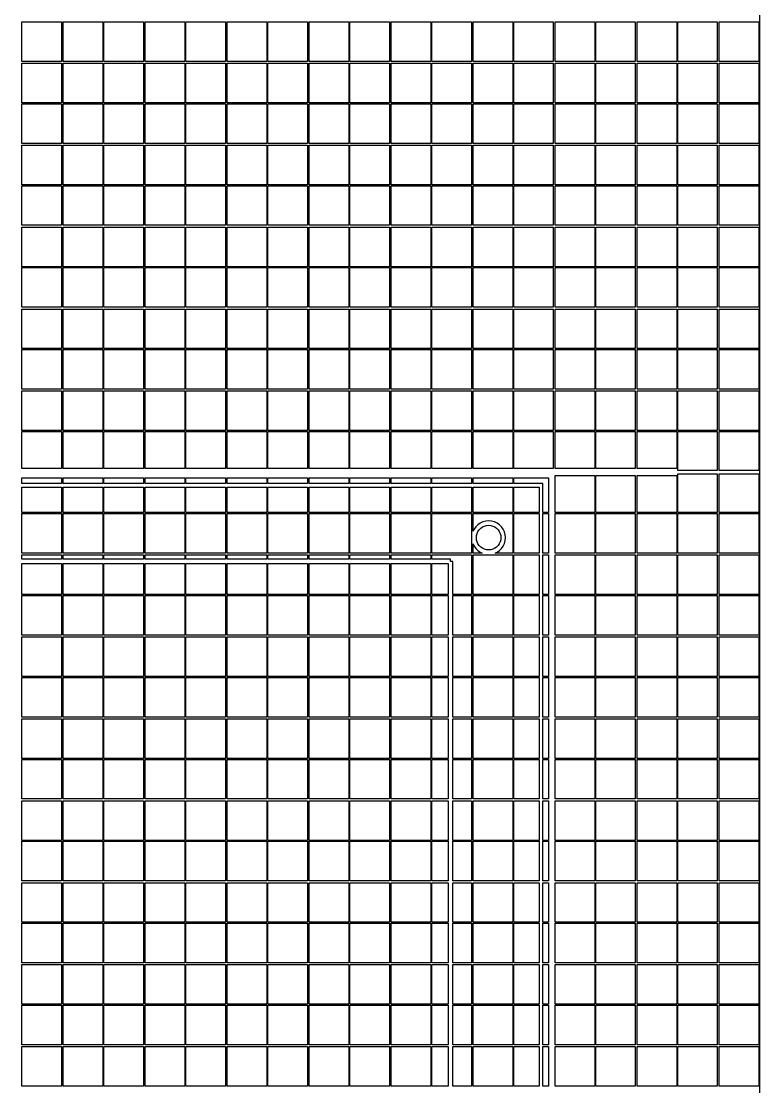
# Model space of a CAD drawing. Extents: x -185 to 185, y -332 to 185.
# Drawn here: x 95 to 185.1, y -75 to 55 of the extents above; entities that cross this region are included whole.
import ezdxf

# ---------------------------------------------------------------- set-up
doc = ezdxf.new("R2010")
doc.units = 0
doc.layers.get('0').update_dxf_attribs({"linetype": 'CONTINUOUS'})

msp = doc.modelspace()

# ---------------------------------------------------------------- linework, layer by layer
for points in [[(0.425, -320), (160, -320), (160, -185.06), (185, -185.06), (185, -185), (185.06, -185), (185.06, 185), (185, 185), (185, 185.06), (-185, 185.06), (-185, 185), (-185.06, 185), (-185.06, -185), (-185, -185), (-185, -185.06), (-160, -185.06), (-160, -320), (-0.425, -320), (-0.425, -330), (0.425, -330)], [(95.06, 54.94), (99.89, 54.94), (99.89, 50.11), (95.06, 50.11)], [(100.11, 54.94), (104.94, 54.94), (104.94, 50.11), (100.11, 50.11)], [(105.06, 54.94), (109.89, 54.94), (109.89, 50.11), (105.06, 50.11)], [(110.11, 54.94), (114.94, 54.94), (114.94, 50.11), (110.11, 50.11)], [(115.06, 54.94), (119.89, 54.94), (119.89, 50.11), (115.06, 50.11)], [(120.11, 54.94), (124.94, 54.94), (124.94, 50.11), (120.11, 50.11)], [(125.06, 54.94), (129.89, 54.94), (129.89, 50.11), (125.06, 50.11)], [(130.11, 54.94), (134.94, 54.94), (134.94, 50.11), (130.11, 50.11)], [(135.06, 54.94), (139.89, 54.94), (139.89, 50.11), (135.06, 50.11)], [(140.11, 54.94), (144.94, 54.94), (144.94, 50.11), (140.11, 50.11)], [(145.06, 54.94), (149.89, 54.94), (149.89, 50.11), (145.06, 50.11)], [(150.11, 54.94), (154.94, 54.94), (154.94, 50.11), (150.11, 50.11)], [(155.06, 54.94), (159.89, 54.94), (159.89, 50.11), (155.06, 50.11)], [(160.11, 54.94), (164.94, 54.94), (164.94, 50.11), (160.11, 50.11)], [(165.06, 54.94), (169.89, 54.94), (169.89, 50.11), (165.06, 50.11)], [(170.11, 54.94), (174.94, 54.94), (174.94, 50.11), (170.11, 50.11)], [(175.06, 54.94), (179.89, 54.94), (179.89, 50.11), (175.06, 50.11)], [(180.11, 54.94), (184.94, 54.94), (184.94, 50.11), (180.11, 50.11)], [(95.06, 49.89), (99.89, 49.89), (99.89, 45.06), (95.06, 45.06)], [(100.11, 49.89), (104.94, 49.89), (104.94, 45.06), (100.11, 45.06)], [(105.06, 49.89), (109.89, 49.89), (109.89, 45.06), (105.06, 45.06)], [(110.11, 49.89), (114.94, 49.89), (114.94, 45.06), (110.11, 45.06)], [(115.06, 49.89), (119.89, 49.89), (119.89, 45.06), (115.06, 45.06)], [(120.11, 49.89), (124.94, 49.89), (124.94, 45.06), (120.11, 45.06)], [(125.06, 49.89), (129.89, 49.89), (129.89, 45.06), (125.06, 45.06)], [(130.11, 49.89), (134.94, 49.89), (134.94, 45.06), (130.11, 45.06)], [(135.06, 49.89), (139.89, 49.89), (139.89, 45.06), (135.06, 45.06)], [(140.11, 49.89), (144.94, 49.89), (144.94, 45.06), (140.11, 45.06)], [(145.06, 49.89), (149.89, 49.89), (149.89, 45.06), (145.06, 45.06)], [(150.11, 49.89), (154.94, 49.89), (154.94, 45.06), (150.11, 45.06)], [(155.06, 49.89), (159.89, 49.89), (159.89, 45.06), (155.06, 45.06)], [(160.11, 49.89), (164.94, 49.89), (164.94, 45.06), (160.11, 45.06)], [(165.06, 49.89), (169.89, 49.89), (169.89, 45.06), (165.06, 45.06)], [(170.11, 49.89), (174.94, 49.89), (174.94, 45.06), (170.11, 45.06)], [(175.06, 49.89), (179.89, 49.89), (179.89, 45.06), (175.06, 45.06)], [(180.11, 49.89), (184.94, 49.89), (184.94, 45.06), (180.11, 45.06)], [(95.06, 44.94), (99.89, 44.94), (99.89, 40.11), (95.06, 40.11)], [(100.11, 44.94), (104.94, 44.94), (104.94, 40.11), (100.11, 40.11)], [(105.06, 44.94), (109.89, 44.94), (109.89, 40.11), (105.06, 40.11)], [(110.11, 44.94), (114.94, 44.94), (114.94, 40.11), (110.11, 40.11)], [(115.06, 44.94), (119.89, 44.94), (119.89, 40.11), (115.06, 40.11)], [(120.11, 44.94), (124.94, 44.94), (124.94, 40.11), (120.11, 40.11)], [(125.06, 44.94), (129.89, 44.94), (129.89, 40.11), (125.06, 40.11)], [(130.11, 44.94), (134.94, 44.94), (134.94, 40.11), (130.11, 40.11)], [(135.06, 44.94), (139.89, 44.94), (139.89, 40.11), (135.06, 40.11)], [(140.11, 44.94), (144.94, 44.94), (144.94, 40.11), (140.11, 40.11)], [(145.06, 44.94), (149.89, 44.94), (149.89, 40.11), (145.06, 40.11)], [(150.11, 44.94), (154.94, 44.94), (154.94, 40.11), (150.11, 40.11)], [(155.06, 44.94), (159.89, 44.94), (159.89, 40.11), (155.06, 40.11)], [(160.11, 44.94), (164.94, 44.94), (164.94, 40.11), (160.11, 40.11)], [(165.06, 44.94), (169.89, 44.94), (169.89, 40.11), (165.06, 40.11)], [(170.11, 44.94), (174.94, 44.94), (174.94, 40.11), (170.11, 40.11)], [(175.06, 44.94), (179.89, 44.94), (179.89, 40.11), (175.06, 40.11)], [(180.11, 44.94), (184.94, 44.94), (184.94, 40.11), (180.11, 40.11)], [(95.06, 39.89), (99.89, 39.89), (99.89, 35.06), (95.06, 35.06)], [(100.11, 39.89), (104.94, 39.89), (104.94, 35.06), (100.11, 35.06)], [(105.06, 39.89), (109.89, 39.89), (109.89, 35.06), (105.06, 35.06)], [(110.11, 39.89), (114.94, 39.89), (114.94, 35.06), (110.11, 35.06)], [(115.06, 39.89), (119.89, 39.89), (119.89, 35.06), (115.06, 35.06)], [(120.11, 39.89), (124.94, 39.89), (124.94, 35.06), (120.11, 35.06)], [(125.06, 39.89), (129.89, 39.89), (129.89, 35.06), (125.06, 35.06)], [(130.11, 39.89), (134.94, 39.89), (134.94, 35.06), (130.11, 35.06)], [(135.06, 39.89), (139.89, 39.89), (139.89, 35.06), (135.06, 35.06)], [(140.11, 39.89), (144.94, 39.89), (144.94, 35.06), (140.11, 35.06)], [(145.06, 39.89), (149.89, 39.89), (149.89, 35.06), (145.06, 35.06)], [(150.11, 39.89), (154.94, 39.89), (154.94, 35.06), (150.11, 35.06)], [(155.06, 39.89), (159.89, 39.89), (159.89, 35.06), (155.06, 35.06)], [(160.11, 39.89), (164.94, 39.89), (164.94, 35.06), (160.11, 35.06)], [(165.06, 39.89), (169.89, 39.89), (169.89, 35.06), (165.06, 35.06)], [(170.11, 39.89), (174.94, 39.89), (174.94, 35.06), (170.11, 35.06)], [(175.06, 39.89), (179.89, 39.89), (179.89, 35.06), (175.06, 35.06)], [(180.11, 39.89), (184.94, 39.89), (184.94, 35.06), (180.11, 35.06)], [(95.06, 34.94), (99.89, 34.94), (99.89, 30.11), (95.06, 30.11)], [(100.11, 34.94), (104.94, 34.94), (104.94, 30.11), (100.11, 30.11)], [(105.06, 34.94), (109.89, 34.94), (109.89, 30.11), (105.06, 30.11)], [(110.11, 34.94), (114.94, 34.94), (114.94, 30.11), (110.11, 30.11)], [(115.06, 34.94), (119.89, 34.94), (119.89, 30.11), (115.06, 30.11)], [(120.11, 34.94), (124.94, 34.94), (124.94, 30.11), (120.11, 30.11)], [(125.06, 34.94), (129.89, 34.94), (129.89, 30.11), (125.06, 30.11)], [(130.11, 34.94), (134.94, 34.94), (134.94, 30.11), (130.11, 30.11)], [(135.06, 34.94), (139.89, 34.94), (139.89, 30.11), (135.06, 30.11)], [(140.11, 34.94), (144.94, 34.94), (144.94, 30.11), (140.11, 30.11)], [(145.06, 34.94), (149.89, 34.94), (149.89, 30.11), (145.06, 30.11)], [(150.11, 34.94), (154.94, 34.94), (154.94, 30.11), (150.11, 30.11)], [(155.06, 34.94), (159.89, 34.94), (159.89, 30.11), (155.06, 30.11)], [(160.11, 34.94), (164.94, 34.94), (164.94, 30.11), (160.11, 30.11)], [(165.06, 34.94), (169.89, 34.94), (169.89, 30.11), (165.06, 30.11)], [(170.11, 34.94), (174.94, 34.94), (174.94, 30.11), (170.11, 30.11)], [(175.06, 34.94), (179.89, 34.94), (179.89, 30.11), (175.06, 30.11)], [(180.11, 34.94), (184.94, 34.94), (184.94, 30.11), (180.11, 30.11)], [(95.06, 29.89), (99.89, 29.89), (99.89, 25.06), (95.06, 25.06)], [(100.11, 29.89), (104.94, 29.89), (104.94, 25.06), (100.11, 25.06)], [(105.06, 29.89), (109.89, 29.89), (109.89, 25.06), (105.06, 25.06)], [(110.11, 29.89), (114.94, 29.89), (114.94, 25.06), (110.11, 25.06)], [(115.06, 29.89), (119.89, 29.89), (119.89, 25.06), (115.06, 25.06)], [(120.11, 29.89), (124.94, 29.89), (124.94, 25.06), (120.11, 25.06)], [(125.06, 29.89), (129.89, 29.89), (129.89, 25.06), (125.06, 25.06)], [(130.11, 29.89), (134.94, 29.89), (134.94, 25.06), (130.11, 25.06)], [(135.06, 29.89), (139.89, 29.89), (139.89, 25.06), (135.06, 25.06)], [(140.11, 29.89), (144.94, 29.89), (144.94, 25.06), (140.11, 25.06)], [(145.06, 29.89), (149.89, 29.89), (149.89, 25.06), (145.06, 25.06)], [(150.11, 29.89), (154.94, 29.89), (154.94, 25.06), (150.11, 25.06)], [(155.06, 29.89), (159.89, 29.89), (159.89, 25.06), (155.06, 25.06)], [(160.11, 29.89), (164.94, 29.89), (164.94, 25.06), (160.11, 25.06)], [(165.06, 29.89), (169.89, 29.89), (169.89, 25.06), (165.06, 25.06)], [(170.11, 29.89), (174.94, 29.89), (174.94, 25.06), (170.11, 25.06)], [(175.06, 29.89), (179.89, 29.89), (179.89, 25.06), (175.06, 25.06)], [(180.11, 29.89), (184.94, 29.89), (184.94, 25.06), (180.11, 25.06)], [(95.06, 24.94), (99.89, 24.94), (99.89, 20.11), (95.06, 20.11)], [(100.11, 24.94), (104.94, 24.94), (104.94, 20.11), (100.11, 20.11)], [(105.06, 24.94), (109.89, 24.94), (109.89, 20.11), (105.06, 20.11)], [(110.11, 24.94), (114.94, 24.94), (114.94, 20.11), (110.11, 20.11)], [(115.06, 24.94), (119.89, 24.94), (119.89, 20.11), (115.06, 20.11)], [(120.11, 24.94), (124.94, 24.94), (124.94, 20.11), (120.11, 20.11)], [(125.06, 24.94), (129.89, 24.94), (129.89, 20.11), (125.06, 20.11)], [(130.11, 24.94), (134.94, 24.94), (134.94, 20.11), (130.11, 20.11)], [(135.06, 24.94), (139.89, 24.94), (139.89, 20.11), (135.06, 20.11)], [(140.11, 24.94), (144.94, 24.94), (144.94, 20.11), (140.11, 20.11)], [(145.06, 24.94), (149.89, 24.94), (149.89, 20.11), (145.06, 20.11)], [(150.11, 24.94), (154.94, 24.94), (154.94, 20.11), (150.11, 20.11)], [(155.06, 24.94), (159.89, 24.94), (159.89, 20.11), (155.06, 20.11)], [(160.11, 24.94), (164.94, 24.94), (164.94, 20.11), (160.11, 20.11)], [(165.06, 24.94), (169.89, 24.94), (169.89, 20.11), (165.06, 20.11)], [(170.11, 24.94), (174.94, 24.94), (174.94, 20.11), (170.11, 20.11)], [(175.06, 24.94), (179.89, 24.94), (179.89, 20.11), (175.06, 20.11)], [(180.11, 24.94), (184.94, 24.94), (184.94, 20.11), (180.11, 20.11)], [(95.06, 19.89), (99.89, 19.89), (99.89, 15.06), (95.06, 15.06)], [(100.11, 19.89), (104.94, 19.89), (104.94, 15.06), (100.11, 15.06)], [(105.06, 19.89), (109.89, 19.89), (109.89, 15.06), (105.06, 15.06)], [(110.11, 19.89), (114.94, 19.89), (114.94, 15.06), (110.11, 15.06)], [(115.06, 19.89), (119.89, 19.89), (119.89, 15.06), (115.06, 15.06)], [(120.11, 19.89), (124.94, 19.89), (124.94, 15.06), (120.11, 15.06)], [(125.06, 19.89), (129.89, 19.89), (129.89, 15.06), (125.06, 15.06)], [(130.11, 19.89), (134.94, 19.89), (134.94, 15.06), (130.11, 15.06)], [(135.06, 19.89), (139.89, 19.89), (139.89, 15.06), (135.06, 15.06)], [(140.11, 19.89), (144.94, 19.89), (144.94, 15.06), (140.11, 15.06)], [(145.06, 19.89), (149.89, 19.89), (149.89, 15.06), (145.06, 15.06)], [(150.11, 19.89), (154.94, 19.89), (154.94, 15.06), (150.11, 15.06)], [(155.06, 19.89), (159.89, 19.89), (159.89, 15.06), (155.06, 15.06)], [(160.11, 19.89), (164.94, 19.89), (164.94, 15.06), (160.11, 15.06)], [(165.06, 19.89), (169.89, 19.89), (169.89, 15.06), (165.06, 15.06)], [(170.11, 19.89), (174.94, 19.89), (174.94, 15.06), (170.11, 15.06)], [(175.06, 19.89), (179.89, 19.89), (179.89, 15.06), (175.06, 15.06)], [(180.11, 19.89), (184.94, 19.89), (184.94, 15.06), (180.11, 15.06)], [(95.06, 14.94), (99.89, 14.94), (99.89, 10.11), (95.06, 10.11)], [(100.11, 14.94), (104.94, 14.94), (104.94, 10.11), (100.11, 10.11)], [(105.06, 14.94), (109.89, 14.94), (109.89, 10.11), (105.06, 10.11)], [(110.11, 14.94), (114.94, 14.94), (114.94, 10.11), (110.11, 10.11)], [(115.06, 14.94), (119.89, 14.94), (119.89, 10.11), (115.06, 10.11)], [(120.11, 14.94), (124.94, 14.94), (124.94, 10.11), (120.11, 10.11)], [(125.06, 14.94), (129.89, 14.94), (129.89, 10.11), (125.06, 10.11)], [(130.11, 14.94), (134.94, 14.94), (134.94, 10.11), (130.11, 10.11)], [(135.06, 14.94), (139.89, 14.94), (139.89, 10.11), (135.06, 10.11)], [(140.11, 14.94), (144.94, 14.94), (144.94, 10.11), (140.11, 10.11)], [(145.06, 14.94), (149.89, 14.94), (149.89, 10.11), (145.06, 10.11)], [(150.11, 14.94), (154.94, 14.94), (154.94, 10.11), (150.11, 10.11)], [(155.06, 14.94), (159.89, 14.94), (159.89, 10.11), (155.06, 10.11)], [(160.11, 14.94), (164.94, 14.94), (164.94, 10.11), (160.11, 10.11)], [(165.06, 14.94), (169.89, 14.94), (169.89, 10.11), (165.06, 10.11)], [(170.11, 14.94), (174.94, 14.94), (174.94, 10.11), (170.11, 10.11)], [(175.06, 14.94), (179.89, 14.94), (179.89, 10.11), (175.06, 10.11)], [(180.11, 14.94), (184.94, 14.94), (184.94, 10.11), (180.11, 10.11)], [(95.06, 9.89), (99.89, 9.89), (99.89, 5.06), (95.06, 5.06)], [(100.11, 9.89), (104.94, 9.89), (104.94, 5.06), (100.11, 5.06)], [(105.06, 9.89), (109.89, 9.89), (109.89, 5.06), (105.06, 5.06)], [(110.11, 9.89), (114.94, 9.89), (114.94, 5.06), (110.11, 5.06)], [(115.06, 9.89), (119.89, 9.89), (119.89, 5.06), (115.06, 5.06)], [(120.11, 9.89), (124.94, 9.89), (124.94, 5.06), (120.11, 5.06)], [(125.06, 9.89), (129.89, 9.89), (129.89, 5.06), (125.06, 5.06)], [(130.11, 9.89), (134.94, 9.89), (134.94, 5.06), (130.11, 5.06)], [(135.06, 9.89), (139.89, 9.89), (139.89, 5.06), (135.06, 5.06)], [(140.11, 9.89), (144.94, 9.89), (144.94, 5.06), (140.11, 5.06)], [(145.06, 9.89), (149.89, 9.89), (149.89, 5.06), (145.06, 5.06)], [(150.11, 9.89), (154.94, 9.89), (154.94, 5.06), (150.11, 5.06)], [(155.06, 9.89), (159.89, 9.89), (159.89, 5.06), (155.06, 5.06)], [(160.11, 9.89), (164.94, 9.89), (164.94, 5.06), (160.11, 5.06)], [(165.06, 9.89), (169.89, 9.89), (169.89, 5.06), (165.06, 5.06)], [(170.11, 9.89), (174.94, 9.89), (174.94, 5.06), (170.11, 5.06)], [(175.06, 9.89), (179.89, 9.89), (179.89, 5.06), (175.06, 5.06)], [(180.11, 9.89), (184.94, 9.89), (184.94, 5.06), (180.11, 5.06)], [(95.06, 0.425), (95.06, 4.94), (99.89, 4.94), (99.89, 0.425)], [(100.11, 0.425), (100.11, 4.94), (104.94, 4.94), (104.94, 0.425)], [(105.06, 0.425), (105.06, 4.94), (109.89, 4.94), (109.89, 0.425)], [(110.11, 0.425), (110.11, 4.94), (114.94, 4.94), (114.94, 0.425)], [(115.06, 0.425), (115.06, 4.94), (119.89, 4.94), (119.89, 0.425)], [(120.11, 0.425), (120.11, 4.94), (124.94, 4.94), (124.94, 0.425)], [(125.06, 0.425), (125.06, 4.94), (129.89, 4.94), (129.89, 0.425)], [(130.11, 0.425), (130.11, 4.94), (134.94, 4.94), (134.94, 0.425)], [(135.06, 0.425), (135.06, 4.94), (139.89, 4.94), (139.89, 0.425)], [(140.11, 0.425), (140.11, 4.94), (144.94, 4.94), (144.94, 0.425)], [(145.06, 0.425), (145.06, 4.94), (149.89, 4.94), (149.89, 0.425)], [(150.11, 0.425), (150.11, 4.94), (154.94, 4.94), (154.94, 0.425)], [(155.06, 0.425), (155.06, 4.94), (159.89, 4.94), (159.89, 0.425)], [(160.11, 0.425), (160.11, 4.94), (164.94, 4.94), (164.94, 0.425)], [(165.06, 0.425), (165.06, 4.94), (169.89, 4.94), (169.89, 0.425)], [(170.11, 0.425), (170.11, 4.94), (174.94, 4.94), (174.94, 0.425)], [(175.06, 4.94), (179.89, 4.94), (179.89, 0.2), (175.06, 0.2)], [(180.11, 4.94), (184.94, 4.94), (184.94, 0.2), (180.11, 0.2)], [(95.06, -1.39387), (95.06, -0.7), (99.89, -0.7), (99.89, -1.39387)], [(100.11, -1.39387), (100.11, -0.7), (104.94, -0.7), (104.94, -1.39387)], [(105.06, -1.39387), (105.06, -0.7), (109.89, -0.7), (109.89, -1.39387)], [(110.11, -1.39387), (110.11, -0.7), (114.94, -0.7), (114.94, -1.39387)], [(115.06, -1.39387), (115.06, -0.7), (119.89, -0.7), (119.89, -1.39387)], [(120.11, -1.39387), (120.11, -0.7), (124.94, -0.7), (124.94, -1.39387)], [(125.06, -1.39387), (125.06, -0.7), (129.89, -0.7), (129.89, -1.39387)], [(130.11, -1.39387), (130.11, -0.7), (134.94, -0.7), (134.94, -1.39387)], [(135.06, -1.39387), (135.06, -0.7), (139.89, -0.7), (139.89, -1.39387)], [(140.11, -1.39387), (140.11, -0.7), (144.94, -0.7), (144.94, -1.39387)], [(145.06, -1.39387), (145.06, -0.7), (149.89, -0.7), (149.89, -1.39387)], [(150.11, -1.39387), (150.11, -0.7), (154.94, -0.7), (154.94, -1.39387)], [(158.602, -1.39387), (155.06, -1.39387), (155.06, -0.7), (159.3, -0.7), (159.3, -4.94), (158.602, -4.94)], [(160.11, -0.425), (164.94, -0.425), (164.94, -4.94), (160.11, -4.94)], [(165.06, -0.425), (169.89, -0.425), (169.89, -4.94), (165.06, -4.94)], [(170.11, -0.425), (174.94, -0.425), (174.94, -4.94), (170.11, -4.94)], [(175.06, -0.2), (179.89, -0.2), (179.89, -4.94), (175.06, -4.94)], [(180.11, -0.2), (184.94, -0.2), (184.94, -4.94), (180.11, -4.94)], [(95.06, -1.84387), (99.89, -1.84387), (99.89, -4.94), (95.06, -4.94)], [(100.11, -1.84387), (104.94, -1.84387), (104.94, -4.94), (100.11, -4.94)], [(105.06, -1.84387), (109.89, -1.84387), (109.89, -4.94), (105.06, -4.94)], [(110.11, -1.84387), (114.94, -1.84387), (114.94, -4.94), (110.11, -4.94)], [(115.06, -1.84387), (119.89, -1.84387), (119.89, -4.94), (115.06, -4.94)], [(120.11, -1.84387), (124.94, -1.84387), (124.94, -4.94), (120.11, -4.94)], [(125.06, -1.84387), (129.89, -1.84387), (129.89, -4.94), (125.06, -4.94)], [(130.11, -1.84387), (134.94, -1.84387), (134.94, -4.94), (130.11, -4.94)], [(135.06, -1.84387), (139.89, -1.84387), (139.89, -4.94), (135.06, -4.94)], [(140.11, -1.84387), (144.94, -1.84387), (144.94, -4.94), (140.11, -4.94)], [(145.06, -1.84387), (149.89, -1.84387), (149.89, -4.94), (145.06, -4.94)], [(150.11, -1.84387), (154.94, -1.84387), (154.94, -4.94), (150.11, -4.94)], [(155.06, -1.84387), (158.152, -1.84387), (158.152, -4.94), (155.06, -4.94)], [(95.06, -5.06), (99.89, -5.06), (99.89, -9.89), (95.06, -9.89)], [(100.11, -5.06), (104.94, -5.06), (104.94, -9.89), (100.11, -9.89)], [(105.06, -5.06), (109.89, -5.06), (109.89, -9.89), (105.06, -9.89)], [(110.11, -5.06), (114.94, -5.06), (114.94, -9.89), (110.11, -9.89)], [(115.06, -5.06), (119.89, -5.06), (119.89, -9.89), (115.06, -9.89)], [(120.11, -5.06), (124.94, -5.06), (124.94, -9.89), (120.11, -9.89)], [(125.06, -5.06), (129.89, -5.06), (129.89, -9.89), (125.06, -9.89)], [(130.11, -5.06), (134.94, -5.06), (134.94, -9.89), (130.11, -9.89)], [(135.06, -5.06), (139.89, -5.06), (139.89, -9.89), (135.06, -9.89)], [(140.11, -5.06), (144.94, -5.06), (144.94, -9.89), (140.11, -9.89)], [(145.06, -5.06), (149.89, -5.06), (149.89, -9.89), (145.06, -9.89)], [(153.025, -9.77535), (153.318, -9.57039), (153.57, -9.31771), (153.775, -9.025), (153.926, -8.70114), (154.019, -8.35598), (154.05, -8), (154.019, -7.64402), (153.926, -7.29886), (153.775, -6.975), (153.57, -6.68229), (153.318, -6.42961), (153.025, -6.22465), (152.701, -6.07363), (152.356, -5.98114), (152, -5.95), (151.644, -5.98114), (151.299, -6.07363), (150.975, -6.22465), (150.682, -6.42961), (150.43, -6.68229), (150.225, -6.975), (150.11, -7.22086), (150.11, -5.06), (154.94, -5.06), (154.94, -9.89), (152.779, -9.89)], [(155.06, -5.06), (158.152, -5.06), (158.152, -9.89), (155.06, -9.89)], [(158.602, -5.06), (159.3, -5.06), (159.3, -9.89), (158.602, -9.89)], [(160.11, -5.06), (164.94, -5.06), (164.94, -9.89), (160.11, -9.89)], [(165.06, -5.06), (169.89, -5.06), (169.89, -9.89), (165.06, -9.89)], [(170.11, -5.06), (174.94, -5.06), (174.94, -9.89), (170.11, -9.89)], [(175.06, -5.06), (179.89, -5.06), (179.89, -9.89), (175.06, -9.89)], [(180.11, -5.06), (184.94, -5.06), (184.94, -9.89), (180.11, -9.89)], [(151.74, -9.47721), (151.487, -9.40954), (151.25, -9.29904), (151.036, -9.14907), (150.851, -8.96418), (150.701, -8.75), (150.59, -8.51303), (150.523, -8.26047), (150.5, -8), (150.523, -7.73953), (150.59, -7.48697), (150.701, -7.25), (150.851, -7.03582), (151.036, -6.85093), (151.25, -6.70096), (151.487, -6.59046), (151.74, -6.52279), (152, -6.5), (152.26, -6.52279), (152.513, -6.59046), (152.75, -6.70096), (152.964, -6.85093), (153.149, -7.03582), (153.299, -7.25), (153.41, -7.48697), (153.477, -7.73953), (153.5, -8), (153.477, -8.26047), (153.41, -8.51303), (153.299, -8.75), (153.149, -8.96418), (152.964, -9.14907), (152.75, -9.29904), (152.513, -9.40954), (152.26, -9.47721), (152, -9.5)], [(150.11, -8.77914), (150.225, -9.025), (150.43, -9.31771), (150.682, -9.57039), (150.975, -9.77535), (151.221, -9.89), (150.11, -9.89)], [(95.06, -10.62), (95.06, -10.11), (99.89, -10.11), (99.89, -10.62)], [(100.11, -10.62), (100.11, -10.11), (104.94, -10.11), (104.94, -10.62)], [(105.06, -10.62), (105.06, -10.11), (109.89, -10.11), (109.89, -10.62)], [(110.11, -10.62), (110.11, -10.11), (114.94, -10.11), (114.94, -10.62)], [(115.06, -10.62), (115.06, -10.11), (119.89, -10.11), (119.89, -10.62)], [(120.11, -10.62), (120.11, -10.11), (124.94, -10.11), (124.94, -10.62)], [(125.06, -10.62), (125.06, -10.11), (129.89, -10.11), (129.89, -10.62)], [(130.11, -10.62), (130.11, -10.11), (134.94, -10.11), (134.94, -10.62)], [(135.06, -10.62), (135.06, -10.11), (139.89, -10.11), (139.89, -10.62)], [(140.11, -10.62), (140.11, -10.11), (144.94, -10.11), (144.94, -10.62)], [(147.625, -10.895), (147.35, -10.895), (147.35, -10.62), (145.06, -10.62), (145.06, -10.11), (149.89, -10.11), (149.89, -14.94), (147.625, -14.94)], [(150.11, -10.11), (154.94, -10.11), (154.94, -14.94), (150.11, -14.94)], [(155.06, -10.11), (158.152, -10.11), (158.152, -14.94), (155.06, -14.94)], [(158.602, -10.11), (159.3, -10.11), (159.3, -14.94), (158.602, -14.94)], [(160.11, -10.11), (164.94, -10.11), (164.94, -14.94), (160.11, -14.94)], [(165.06, -10.11), (169.89, -10.11), (169.89, -14.94), (165.06, -14.94)], [(170.11, -10.11), (174.94, -10.11), (174.94, -14.94), (170.11, -14.94)], [(175.06, -10.11), (179.89, -10.11), (179.89, -14.94), (175.06, -14.94)], [(180.11, -10.11), (184.94, -10.11), (184.94, -14.94), (180.11, -14.94)], [(95.06, -11.17), (99.89, -11.17), (99.89, -14.94), (95.06, -14.94)], [(100.11, -11.17), (104.94, -11.17), (104.94, -14.94), (100.11, -14.94)], [(105.06, -11.17), (109.89, -11.17), (109.89, -14.94), (105.06, -14.94)], [(110.11, -11.17), (114.94, -11.17), (114.94, -14.94), (110.11, -14.94)], [(115.06, -11.17), (119.89, -11.17), (119.89, -14.94), (115.06, -14.94)], [(120.11, -11.17), (124.94, -11.17), (124.94, -14.94), (120.11, -14.94)], [(125.06, -11.17), (129.89, -11.17), (129.89, -14.94), (125.06, -14.94)], [(130.11, -11.17), (134.94, -11.17), (134.94, -14.94), (130.11, -14.94)], [(135.06, -11.17), (139.89, -11.17), (139.89, -14.94), (135.06, -14.94)], [(140.11, -11.17), (144.94, -11.17), (144.94, -14.94), (140.11, -14.94)], [(145.06, -11.17), (147.075, -11.17), (147.075, -14.94), (145.06, -14.94)], [(95.06, -15.06), (99.89, -15.06), (99.89, -19.89), (95.06, -19.89)], [(100.11, -15.06), (104.94, -15.06), (104.94, -19.89), (100.11, -19.89)], [(105.06, -15.06), (109.89, -15.06), (109.89, -19.89), (105.06, -19.89)], [(110.11, -15.06), (114.94, -15.06), (114.94, -19.89), (110.11, -19.89)], [(115.06, -15.06), (119.89, -15.06), (119.89, -19.89), (115.06, -19.89)], [(120.11, -15.06), (124.94, -15.06), (124.94, -19.89), (120.11, -19.89)], [(125.06, -15.06), (129.89, -15.06), (129.89, -19.89), (125.06, -19.89)], [(130.11, -15.06), (134.94, -15.06), (134.94, -19.89), (130.11, -19.89)], [(135.06, -15.06), (139.89, -15.06), (139.89, -19.89), (135.06, -19.89)], [(140.11, -15.06), (144.94, -15.06), (144.94, -19.89), (140.11, -19.89)], [(145.06, -15.06), (147.075, -15.06), (147.075, -19.89), (145.06, -19.89)], [(147.625, -15.06), (149.89, -15.06), (149.89, -19.89), (147.625, -19.89)], [(150.11, -15.06), (154.94, -15.06), (154.94, -19.89), (150.11, -19.89)], [(155.06, -15.06), (158.152, -15.06), (158.152, -19.89), (155.06, -19.89)], [(158.602, -15.06), (159.3, -15.06), (159.3, -19.89), (158.602, -19.89)], [(160.11, -15.06), (164.94, -15.06), (164.94, -19.89), (160.11, -19.89)], [(165.06, -15.06), (169.89, -15.06), (169.89, -19.89), (165.06, -19.89)], [(170.11, -15.06), (174.94, -15.06), (174.94, -19.89), (170.11, -19.89)], [(175.06, -15.06), (179.89, -15.06), (179.89, -19.89), (175.06, -19.89)], [(180.11, -15.06), (184.94, -15.06), (184.94, -19.89), (180.11, -19.89)], [(95.06, -20.11), (99.89, -20.11), (99.89, -24.94), (95.06, -24.94)], [(100.11, -20.11), (104.94, -20.11), (104.94, -24.94), (100.11, -24.94)], [(105.06, -20.11), (109.89, -20.11), (109.89, -24.94), (105.06, -24.94)], [(110.11, -20.11), (114.94, -20.11), (114.94, -24.94), (110.11, -24.94)], [(115.06, -20.11), (119.89, -20.11), (119.89, -24.94), (115.06, -24.94)], [(120.11, -20.11), (124.94, -20.11), (124.94, -24.94), (120.11, -24.94)], [(125.06, -20.11), (129.89, -20.11), (129.89, -24.94), (125.06, -24.94)], [(130.11, -20.11), (134.94, -20.11), (134.94, -24.94), (130.11, -24.94)], [(135.06, -20.11), (139.89, -20.11), (139.89, -24.94), (135.06, -24.94)], [(140.11, -20.11), (144.94, -20.11), (144.94, -24.94), (140.11, -24.94)], [(145.06, -20.11), (147.075, -20.11), (147.075, -24.94), (145.06, -24.94)], [(147.625, -20.11), (149.89, -20.11), (149.89, -24.94), (147.625, -24.94)], [(150.11, -20.11), (154.94, -20.11), (154.94, -24.94), (150.11, -24.94)], [(155.06, -20.11), (158.152, -20.11), (158.152, -24.94), (155.06, -24.94)], [(158.602, -20.11), (159.3, -20.11), (159.3, -24.94), (158.602, -24.94)], [(160.11, -20.11), (164.94, -20.11), (164.94, -24.94), (160.11, -24.94)], [(165.06, -20.11), (169.89, -20.11), (169.89, -24.94), (165.06, -24.94)], [(170.11, -20.11), (174.94, -20.11), (174.94, -24.94), (170.11, -24.94)], [(175.06, -20.11), (179.89, -20.11), (179.89, -24.94), (175.06, -24.94)], [(180.11, -20.11), (184.94, -20.11), (184.94, -24.94), (180.11, -24.94)], [(95.06, -25.06), (99.89, -25.06), (99.89, -29.89), (95.06, -29.89)], [(100.11, -25.06), (104.94, -25.06), (104.94, -29.89), (100.11, -29.89)], [(105.06, -25.06), (109.89, -25.06), (109.89, -29.89), (105.06, -29.89)], [(110.11, -25.06), (114.94, -25.06), (114.94, -29.89), (110.11, -29.89)], [(115.06, -25.06), (119.89, -25.06), (119.89, -29.89), (115.06, -29.89)], [(120.11, -25.06), (124.94, -25.06), (124.94, -29.89), (120.11, -29.89)], [(125.06, -25.06), (129.89, -25.06), (129.89, -29.89), (125.06, -29.89)], [(130.11, -25.06), (134.94, -25.06), (134.94, -29.89), (130.11, -29.89)], [(135.06, -25.06), (139.89, -25.06), (139.89, -29.89), (135.06, -29.89)], [(140.11, -25.06), (144.94, -25.06), (144.94, -29.89), (140.11, -29.89)], [(145.06, -25.06), (147.075, -25.06), (147.075, -29.89), (145.06, -29.89)], [(147.625, -25.06), (149.89, -25.06), (149.89, -29.89), (147.625, -29.89)], [(150.11, -25.06), (154.94, -25.06), (154.94, -29.89), (150.11, -29.89)], [(155.06, -25.06), (158.152, -25.06), (158.152, -29.89), (155.06, -29.89)], [(158.602, -25.06), (159.3, -25.06), (159.3, -29.89), (158.602, -29.89)], [(160.11, -25.06), (164.94, -25.06), (164.94, -29.89), (160.11, -29.89)], [(165.06, -25.06), (169.89, -25.06), (169.89, -29.89), (165.06, -29.89)], [(170.11, -25.06), (174.94, -25.06), (174.94, -29.89), (170.11, -29.89)], [(175.06, -25.06), (179.89, -25.06), (179.89, -29.89), (175.06, -29.89)], [(180.11, -25.06), (184.94, -25.06), (184.94, -29.89), (180.11, -29.89)], [(95.06, -30.11), (99.89, -30.11), (99.89, -34.94), (95.06, -34.94)], [(100.11, -30.11), (104.94, -30.11), (104.94, -34.94), (100.11, -34.94)], [(105.06, -30.11), (109.89, -30.11), (109.89, -34.94), (105.06, -34.94)], [(110.11, -30.11), (114.94, -30.11), (114.94, -34.94), (110.11, -34.94)], [(115.06, -30.11), (119.89, -30.11), (119.89, -34.94), (115.06, -34.94)], [(120.11, -30.11), (124.94, -30.11), (124.94, -34.94), (120.11, -34.94)], [(125.06, -30.11), (129.89, -30.11), (129.89, -34.94), (125.06, -34.94)], [(130.11, -30.11), (134.94, -30.11), (134.94, -34.94), (130.11, -34.94)], [(135.06, -30.11), (139.89, -30.11), (139.89, -34.94), (135.06, -34.94)], [(140.11, -30.11), (144.94, -30.11), (144.94, -34.94), (140.11, -34.94)], [(145.06, -30.11), (147.075, -30.11), (147.075, -34.94), (145.06, -34.94)], [(147.625, -30.11), (149.89, -30.11), (149.89, -34.94), (147.625, -34.94)], [(150.11, -30.11), (154.94, -30.11), (154.94, -34.94), (150.11, -34.94)], [(155.06, -30.11), (158.152, -30.11), (158.152, -34.94), (155.06, -34.94)], [(158.602, -30.11), (159.3, -30.11), (159.3, -34.94), (158.602, -34.94)], [(160.11, -30.11), (164.94, -30.11), (164.94, -34.94), (160.11, -34.94)], [(165.06, -30.11), (169.89, -30.11), (169.89, -34.94), (165.06, -34.94)], [(170.11, -30.11), (174.94, -30.11), (174.94, -34.94), (170.11, -34.94)], [(175.06, -30.11), (179.89, -30.11), (179.89, -34.94), (175.06, -34.94)], [(180.11, -30.11), (184.94, -30.11), (184.94, -34.94), (180.11, -34.94)], [(95.06, -35.06), (99.89, -35.06), (99.89, -39.89), (95.06, -39.89)], [(100.11, -35.06), (104.94, -35.06), (104.94, -39.89), (100.11, -39.89)], [(105.06, -35.06), (109.89, -35.06), (109.89, -39.89), (105.06, -39.89)], [(110.11, -35.06), (114.94, -35.06), (114.94, -39.89), (110.11, -39.89)], [(115.06, -35.06), (119.89, -35.06), (119.89, -39.89), (115.06, -39.89)], [(120.11, -35.06), (124.94, -35.06), (124.94, -39.89), (120.11, -39.89)], [(125.06, -35.06), (129.89, -35.06), (129.89, -39.89), (125.06, -39.89)], [(130.11, -35.06), (134.94, -35.06), (134.94, -39.89), (130.11, -39.89)], [(135.06, -35.06), (139.89, -35.06), (139.89, -39.89), (135.06, -39.89)], [(140.11, -35.06), (144.94, -35.06), (144.94, -39.89), (140.11, -39.89)], [(145.06, -35.06), (147.075, -35.06), (147.075, -39.89), (145.06, -39.89)], [(147.625, -35.06), (149.89, -35.06), (149.89, -39.89), (147.625, -39.89)], [(150.11, -35.06), (154.94, -35.06), (154.94, -39.89), (150.11, -39.89)], [(155.06, -35.06), (158.152, -35.06), (158.152, -39.89), (155.06, -39.89)], [(158.602, -35.06), (159.3, -35.06), (159.3, -39.89), (158.602, -39.89)], [(160.11, -35.06), (164.94, -35.06), (164.94, -39.89), (160.11, -39.89)], [(165.06, -35.06), (169.89, -35.06), (169.89, -39.89), (165.06, -39.89)], [(170.11, -35.06), (174.94, -35.06), (174.94, -39.89), (170.11, -39.89)], [(175.06, -35.06), (179.89, -35.06), (179.89, -39.89), (175.06, -39.89)], [(180.11, -35.06), (184.94, -35.06), (184.94, -39.89), (180.11, -39.89)], [(95.06, -40.11), (99.89, -40.11), (99.89, -44.94), (95.06, -44.94)], [(100.11, -40.11), (104.94, -40.11), (104.94, -44.94), (100.11, -44.94)], [(105.06, -40.11), (109.89, -40.11), (109.89, -44.94), (105.06, -44.94)], [(110.11, -40.11), (114.94, -40.11), (114.94, -44.94), (110.11, -44.94)], [(115.06, -40.11), (119.89, -40.11), (119.89, -44.94), (115.06, -44.94)], [(120.11, -40.11), (124.94, -40.11), (124.94, -44.94), (120.11, -44.94)], [(125.06, -40.11), (129.89, -40.11), (129.89, -44.94), (125.06, -44.94)], [(130.11, -40.11), (134.94, -40.11), (134.94, -44.94), (130.11, -44.94)], [(135.06, -40.11), (139.89, -40.11), (139.89, -44.94), (135.06, -44.94)], [(140.11, -40.11), (144.94, -40.11), (144.94, -44.94), (140.11, -44.94)], [(145.06, -40.11), (147.075, -40.11), (147.075, -44.94), (145.06, -44.94)], [(147.625, -40.11), (149.89, -40.11), (149.89, -44.94), (147.625, -44.94)], [(150.11, -40.11), (154.94, -40.11), (154.94, -44.94), (150.11, -44.94)], [(155.06, -40.11), (158.152, -40.11), (158.152, -44.94), (155.06, -44.94)], [(158.602, -40.11), (159.3, -40.11), (159.3, -44.94), (158.602, -44.94)], [(160.11, -40.11), (164.94, -40.11), (164.94, -44.94), (160.11, -44.94)], [(165.06, -40.11), (169.89, -40.11), (169.89, -44.94), (165.06, -44.94)], [(170.11, -40.11), (174.94, -40.11), (174.94, -44.94), (170.11, -44.94)], [(175.06, -40.11), (179.89, -40.11), (179.89, -44.94), (175.06, -44.94)], [(180.11, -40.11), (184.94, -40.11), (184.94, -44.94), (180.11, -44.94)], [(95.06, -45.06), (99.89, -45.06), (99.89, -49.89), (95.06, -49.89)], [(100.11, -45.06), (104.94, -45.06), (104.94, -49.89), (100.11, -49.89)], [(105.06, -45.06), (109.89, -45.06), (109.89, -49.89), (105.06, -49.89)], [(110.11, -45.06), (114.94, -45.06), (114.94, -49.89), (110.11, -49.89)], [(115.06, -45.06), (119.89, -45.06), (119.89, -49.89), (115.06, -49.89)], [(120.11, -45.06), (124.94, -45.06), (124.94, -49.89), (120.11, -49.89)], [(125.06, -45.06), (129.89, -45.06), (129.89, -49.89), (125.06, -49.89)], [(130.11, -45.06), (134.94, -45.06), (134.94, -49.89), (130.11, -49.89)], [(135.06, -45.06), (139.89, -45.06), (139.89, -49.89), (135.06, -49.89)], [(140.11, -45.06), (144.94, -45.06), (144.94, -49.89), (140.11, -49.89)], [(145.06, -45.06), (147.075, -45.06), (147.075, -49.89), (145.06, -49.89)], [(147.625, -45.06), (149.89, -45.06), (149.89, -49.89), (147.625, -49.89)], [(150.11, -45.06), (154.94, -45.06), (154.94, -49.89), (150.11, -49.89)], [(155.06, -45.06), (158.152, -45.06), (158.152, -49.89), (155.06, -49.89)], [(158.602, -45.06), (159.3, -45.06), (159.3, -49.89), (158.602, -49.89)], [(160.11, -45.06), (164.94, -45.06), (164.94, -49.89), (160.11, -49.89)], [(165.06, -45.06), (169.89, -45.06), (169.89, -49.89), (165.06, -49.89)], [(170.11, -45.06), (174.94, -45.06), (174.94, -49.89), (170.11, -49.89)], [(175.06, -45.06), (179.89, -45.06), (179.89, -49.89), (175.06, -49.89)], [(180.11, -45.06), (184.94, -45.06), (184.94, -49.89), (180.11, -49.89)], [(95.06, -50.11), (99.89, -50.11), (99.89, -54.94), (95.06, -54.94)], [(100.11, -50.11), (104.94, -50.11), (104.94, -54.94), (100.11, -54.94)], [(105.06, -50.11), (109.89, -50.11), (109.89, -54.94), (105.06, -54.94)], [(110.11, -50.11), (114.94, -50.11), (114.94, -54.94), (110.11, -54.94)], [(115.06, -50.11), (119.89, -50.11), (119.89, -54.94), (115.06, -54.94)], [(120.11, -50.11), (124.94, -50.11), (124.94, -54.94), (120.11, -54.94)], [(125.06, -50.11), (129.89, -50.11), (129.89, -54.94), (125.06, -54.94)], [(130.11, -50.11), (134.94, -50.11), (134.94, -54.94), (130.11, -54.94)], [(135.06, -50.11), (139.89, -50.11), (139.89, -54.94), (135.06, -54.94)], [(140.11, -50.11), (144.94, -50.11), (144.94, -54.94), (140.11, -54.94)], [(145.06, -50.11), (147.075, -50.11), (147.075, -54.94), (145.06, -54.94)], [(147.625, -50.11), (149.89, -50.11), (149.89, -54.94), (147.625, -54.94)], [(150.11, -50.11), (154.94, -50.11), (154.94, -54.94), (150.11, -54.94)], [(155.06, -50.11), (158.152, -50.11), (158.152, -54.94), (155.06, -54.94)], [(158.602, -50.11), (159.3, -50.11), (159.3, -54.94), (158.602, -54.94)], [(160.11, -50.11), (164.94, -50.11), (164.94, -54.94), (160.11, -54.94)], [(165.06, -50.11), (169.89, -50.11), (169.89, -54.94), (165.06, -54.94)], [(170.11, -50.11), (174.94, -50.11), (174.94, -54.94), (170.11, -54.94)], [(175.06, -50.11), (179.89, -50.11), (179.89, -54.94), (175.06, -54.94)], [(180.11, -50.11), (184.94, -50.11), (184.94, -54.94), (180.11, -54.94)], [(95.06, -55.06), (99.89, -55.06), (99.89, -59.89), (95.06, -59.89)], [(100.11, -55.06), (104.94, -55.06), (104.94, -59.89), (100.11, -59.89)], [(105.06, -55.06), (109.89, -55.06), (109.89, -59.89), (105.06, -59.89)], [(110.11, -55.06), (114.94, -55.06), (114.94, -59.89), (110.11, -59.89)], [(115.06, -55.06), (119.89, -55.06), (119.89, -59.89), (115.06, -59.89)], [(120.11, -55.06), (124.94, -55.06), (124.94, -59.89), (120.11, -59.89)], [(125.06, -55.06), (129.89, -55.06), (129.89, -59.89), (125.06, -59.89)], [(130.11, -55.06), (134.94, -55.06), (134.94, -59.89), (130.11, -59.89)], [(135.06, -55.06), (139.89, -55.06), (139.89, -59.89), (135.06, -59.89)], [(140.11, -55.06), (144.94, -55.06), (144.94, -59.89), (140.11, -59.89)], [(145.06, -55.06), (147.075, -55.06), (147.075, -59.89), (145.06, -59.89)], [(147.625, -55.06), (149.89, -55.06), (149.89, -59.89), (147.625, -59.89)], [(150.11, -55.06), (154.94, -55.06), (154.94, -59.89), (150.11, -59.89)], [(155.06, -55.06), (158.152, -55.06), (158.152, -59.89), (155.06, -59.89)], [(158.602, -55.06), (159.3, -55.06), (159.3, -59.89), (158.602, -59.89)], [(160.11, -55.06), (164.94, -55.06), (164.94, -59.89), (160.11, -59.89)], [(165.06, -55.06), (169.89, -55.06), (169.89, -59.89), (165.06, -59.89)], [(170.11, -55.06), (174.94, -55.06), (174.94, -59.89), (170.11, -59.89)], [(175.06, -55.06), (179.89, -55.06), (179.89, -59.89), (175.06, -59.89)], [(180.11, -55.06), (184.94, -55.06), (184.94, -59.89), (180.11, -59.89)], [(95.06, -60.11), (99.89, -60.11), (99.89, -64.94), (95.06, -64.94)], [(100.11, -60.11), (104.94, -60.11), (104.94, -64.94), (100.11, -64.94)], [(105.06, -60.11), (109.89, -60.11), (109.89, -64.94), (105.06, -64.94)], [(110.11, -60.11), (114.94, -60.11), (114.94, -64.94), (110.11, -64.94)], [(115.06, -60.11), (119.89, -60.11), (119.89, -64.94), (115.06, -64.94)], [(120.11, -60.11), (124.94, -60.11), (124.94, -64.94), (120.11, -64.94)], [(125.06, -60.11), (129.89, -60.11), (129.89, -64.94), (125.06, -64.94)], [(130.11, -60.11), (134.94, -60.11), (134.94, -64.94), (130.11, -64.94)], [(135.06, -60.11), (139.89, -60.11), (139.89, -64.94), (135.06, -64.94)], [(140.11, -60.11), (144.94, -60.11), (144.94, -64.94), (140.11, -64.94)], [(145.06, -60.11), (147.075, -60.11), (147.075, -64.94), (145.06, -64.94)], [(147.625, -60.11), (149.89, -60.11), (149.89, -64.94), (147.625, -64.94)], [(150.11, -60.11), (154.94, -60.11), (154.94, -64.94), (150.11, -64.94)], [(155.06, -60.11), (158.152, -60.11), (158.152, -64.94), (155.06, -64.94)], [(158.602, -60.11), (159.3, -60.11), (159.3, -64.94), (158.602, -64.94)], [(160.11, -60.11), (164.94, -60.11), (164.94, -64.94), (160.11, -64.94)], [(165.06, -60.11), (169.89, -60.11), (169.89, -64.94), (165.06, -64.94)], [(170.11, -60.11), (174.94, -60.11), (174.94, -64.94), (170.11, -64.94)], [(175.06, -60.11), (179.89, -60.11), (179.89, -64.94), (175.06, -64.94)], [(180.11, -60.11), (184.94, -60.11), (184.94, -64.94), (180.11, -64.94)], [(95.06, -65.06), (99.89, -65.06), (99.89, -69.89), (95.06, -69.89)], [(100.11, -65.06), (104.94, -65.06), (104.94, -69.89), (100.11, -69.89)], [(105.06, -65.06), (109.89, -65.06), (109.89, -69.89), (105.06, -69.89)], [(110.11, -65.06), (114.94, -65.06), (114.94, -69.89), (110.11, -69.89)], [(115.06, -65.06), (119.89, -65.06), (119.89, -69.89), (115.06, -69.89)], [(120.11, -65.06), (124.94, -65.06), (124.94, -69.89), (120.11, -69.89)], [(125.06, -65.06), (129.89, -65.06), (129.89, -69.89), (125.06, -69.89)], [(130.11, -65.06), (134.94, -65.06), (134.94, -69.89), (130.11, -69.89)], [(135.06, -65.06), (139.89, -65.06), (139.89, -69.89), (135.06, -69.89)], [(140.11, -65.06), (144.94, -65.06), (144.94, -69.89), (140.11, -69.89)], [(145.06, -65.06), (147.075, -65.06), (147.075, -69.89), (145.06, -69.89)], [(147.625, -65.06), (149.89, -65.06), (149.89, -69.89), (147.625, -69.89)], [(150.11, -65.06), (154.94, -65.06), (154.94, -69.89), (150.11, -69.89)], [(155.06, -65.06), (158.152, -65.06), (158.152, -69.89), (155.06, -69.89)], [(158.602, -65.06), (159.3, -65.06), (159.3, -69.89), (158.602, -69.89)], [(160.11, -65.06), (164.94, -65.06), (164.94, -69.89), (160.11, -69.89)], [(165.06, -65.06), (169.89, -65.06), (169.89, -69.89), (165.06, -69.89)], [(170.11, -65.06), (174.94, -65.06), (174.94, -69.89), (170.11, -69.89)], [(175.06, -65.06), (179.89, -65.06), (179.89, -69.89), (175.06, -69.89)], [(180.11, -65.06), (184.94, -65.06), (184.94, -69.89), (180.11, -69.89)], [(95.06, -70.11), (99.89, -70.11), (99.89, -74.94), (95.06, -74.94)], [(100.11, -70.11), (104.94, -70.11), (104.94, -74.94), (100.11, -74.94)], [(105.06, -70.11), (109.89, -70.11), (109.89, -74.94), (105.06, -74.94)], [(110.11, -70.11), (114.94, -70.11), (114.94, -74.94), (110.11, -74.94)], [(115.06, -70.11), (119.89, -70.11), (119.89, -74.94), (115.06, -74.94)], [(120.11, -70.11), (124.94, -70.11), (124.94, -74.94), (120.11, -74.94)], [(125.06, -70.11), (129.89, -70.11), (129.89, -74.94), (125.06, -74.94)], [(130.11, -70.11), (134.94, -70.11), (134.94, -74.94), (130.11, -74.94)], [(135.06, -70.11), (139.89, -70.11), (139.89, -74.94), (135.06, -74.94)], [(140.11, -70.11), (144.94, -70.11), (144.94, -74.94), (140.11, -74.94)], [(145.06, -70.11), (147.075, -70.11), (147.075, -74.94), (145.06, -74.94)], [(147.625, -70.11), (149.89, -70.11), (149.89, -74.94), (147.625, -74.94)], [(150.11, -70.11), (154.94, -70.11), (154.94, -74.94), (150.11, -74.94)], [(155.06, -70.11), (158.152, -70.11), (158.152, -74.94), (155.06, -74.94)], [(158.602, -70.11), (159.3, -70.11), (159.3, -74.94), (158.602, -74.94)], [(160.11, -70.11), (164.94, -70.11), (164.94, -74.94), (160.11, -74.94)], [(165.06, -70.11), (169.89, -70.11), (169.89, -74.94), (165.06, -74.94)], [(170.11, -70.11), (174.94, -70.11), (174.94, -74.94), (170.11, -74.94)], [(175.06, -70.11), (179.89, -70.11), (179.89, -74.94), (175.06, -74.94)], [(180.11, -70.11), (184.94, -70.11), (184.94, -74.94), (180.11, -74.94)]]:
    msp.add_lwpolyline(points, close=True)

doc.saveas('drawing.dxf')
